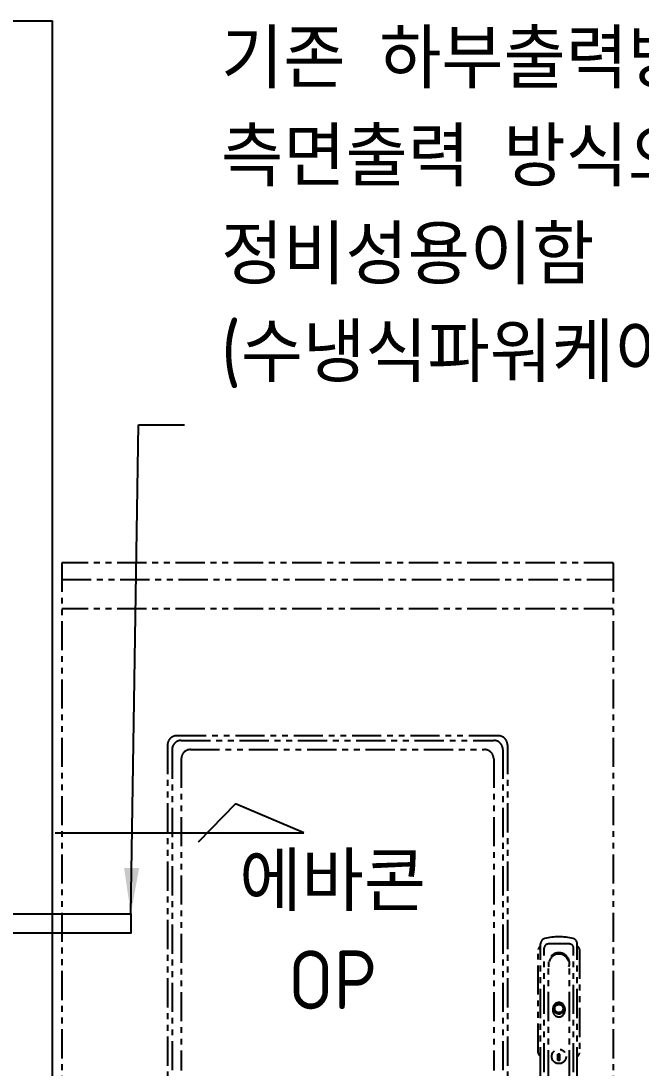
# Model space of a CAD drawing. Header units: millimetres. Extents: x 0 to 37514, y 0 to 8910.
# Drawn here: x 21322 to 21997, y 2719 to 3859 of the extents above; entities that cross this region are included whole.
import ezdxf

# ---------------------------------------------------------------- set-up
doc = ezdxf.new("R2010")
doc.units = ezdxf.units.MM
doc.linetypes.add('PHANTOM', pattern=[63.5, 31.75, -6.35, 6.35, -6.35, 6.35, -6.35])
doc.styles.get("Standard").update_dxf_attribs({"font": 'ISOCP.SHX', "bigfont": 'WHGTXT.SHX'})
doc.dimstyles.new('PS-20', dxfattribs={"dimscale": 20, "dimtxt": 3.2, "dimasz": 2.5, "dimexe": 2, "dimexo": 2.5, "dimgap": 2, "dimtad": 1, "dimtoh": 1, "dimrnd": 0.05, "dimzin": 12, "dimdsep": 46, "dimtxsty": 'Standard', "dimcen": 0, "dimclrt": 2, "dimazin": 3, "dimtfac": 1, "dimtofl": 0, "dimtmove": 0, "dimatfit": 3, "dimfxl": 0, "dimtolj": 1, "dimtzin": 0, "dimarcsym": 0})

# ---------------------------------------------------------------- blocks, each defined once
blk = doc.blocks.new('A$C1C432A67')
at = {"color": 2, "linetype": 'PHANTOM'}
for p, q in [((0, 1520), (0, 770)), ((600, 1520), (0, 1520)), ((600, 1520), (600, 0)), ((0, 1501.7), (600, 1501.7)), ((600, 1470), (0, 1470))]:
    blk.add_line(p, q, dxfattribs=at)
at = {"color": 250, "linetype": 'PHANTOM'}
for p, q in [((474.7, 1331.6), (125, 1331.6)), ((130, 1326.6), (469.7, 1326.6)), ((115, 1321.6), (115, 952.1)), ((120, 1316.6), (120, 957.1)), ((140, 1316.6), (459.7, 1316.6)), ((480, 1316.6), (480, 957.1)), ((485, 1321.6), (485, 952.1)), ((130, 1306.6), (130, 967.1)), ((470, 1306.6), (470, 967.1)), ((518.5, 986.4, -2066.5), (518.5, 1098.8, -2066.5)), ((521, 960.7, -2066.5), (521, 1105, -2066.5)), ((525, 965.2, -2066.5), (525, 1100.4, -2066.5)), ((557, 965.2, -2066.5), (557, 1100.4, -2066.5)), ((561, 960.7, -2066.5), (561, 1105, -2066.5)), ((563.5, 1098.8, -2066.5), (563.5, 986.4, -2066.5)), ((529.6, 957.4, -2066.5), (529.6, 1082.4, -2066.5)), ((552.4, 957.4, -2066.5), (552.4, 1082.4, -2066.5)), ((534.5, 1034.6, -2066.5), (534.5, 1032.1, -2066.5)), ((547.5, 1034.6, -2066.5), (547.5, 1032.1, -2066.5)), ((542.1, 984.8, -2066.5), (539.8, 984.8, -2066.5)), ((539.8, 978.1, -2066.5), (539.8, 984.8, -2066.5)), ((542.1, 978.1, -2066.5), (542.1, 984.8, -2066.5)), ((542.1, 978.1, -2066.5), (539.8, 978.1, -2066.5))]:
    blk.add_line(p, q, dxfattribs=at)
for centre, radius in [((541, 1034.6, -2066.5), 6), ((541, 1034.6, -2066.5), 4.5), ((541, 982.4, -2066.5), 7.8)]:
    blk.add_circle(centre, radius, dxfattribs=at)
for centre, radius, start, end in [((125, 1321.6), 10, 90, 180), ((130, 1316.6), 10, 90, 180), ((470, 1316.6), 10, 0, 90), ((475, 1321.6), 10, 0, 90), ((140, 1306.6), 10, 90, 180), ((460, 1306.6), 10, 0, 90), ((527, 1105, -2066.5), 6, 105.0261, 180), ((541, 1052.8, -2066.5), 60, 74.9739, 105.0261), ((555, 1105, -2066.5), 6, 0, 74.9739), ((522.3, 1098.8, -2066.5), 3.8, 110.0052, 180), ((529.5, 1100.4, -2066.5), 4.5, 92.1573, 180), ((541, 795.2, -2066.5), 310, 87.8427, 92.1573), ((541, 1083.8, -2066.5), 11.5, 341.6664, 198.3336), ((552.5, 1100.4, -2066.5), 4.5, 0, 87.8427), ((559.7, 1098.8, -2066.5), 3.8, 0, 69.9948), ((541, 1083, -2066.5), 11, 16.0332, 164.1307), ((541, 1034.6, -2066.5), 6.5, 0, 180), ((541, 1032.1, -2066.5), 6.5, 180, 0), ((522.3, 986.4, -2066.5), 3.8, 180, 249.9948), ((559.7, 986.4, -2066.5), 3.8, 290.0052, 0)]:
    blk.add_arc(centre, radius, start, end, dxfattribs=at)
at = {"color": 2, "insert": (294.7, 1119.2), "char_height": 64, "attachment_point": 5}
blk.add_mtext('\\A1;에바콘\\POP', dxfattribs=at)
blk = doc.blocks.new('A$C1D9B1766')
at = {"color": 3}
for p in [(-1450, 2100), (-150, 0)]:
    blk.add_line(p, (-150, 2100), dxfattribs=at)
blk = doc.blocks.new('A$C44E02981')
blk.add_blockref('A$C1D9B1766', (150, 10))

msp = doc.modelspace()

# ---------------------------------------------------------------- linework, layer by layer
at = {"color": 1}
for p, q in [((21555.144, 3006.45), (21514.304, 2964.726)), ((21629.459, 2974.936), (21555.144, 3006.45)), ((21358.818, 2974.936), (21629.459, 2974.936))]:
    msp.add_line(p, q, dxfattribs=at)
msp.add_lwpolyline([(21097.201, 2865.746), (21097.201, 2886.708), (21441.225, 2886.708), (21441.225, 2865.746)], close=True, dxfattribs=at)

# ---------------------------------------------------------------- block references
for name, p in [('A$C44E02981', (21356.111, 1749.003)), ('A$C1C432A67', (21366.111, 1749.003))]:
    msp.add_blockref(name, p)

# ---------------------------------------------------------------- texts
at = {"color": 1, "insert": (21539.432, 3459.228), "char_height": 64, "attachment_point": 7}
msp.add_mtext('기존 하부출력방식에서\\P측면출력 방식으로 변경\\P정비성용이함\\P(수냉식파워케이블)', dxfattribs=at)

# ---------------------------------------------------------------- leaders
at = {"color": 1}
msp.add_leader([(21441.225, 2886.708), (21449.432, 3419.228), (21499.432, 3419.228)], dimstyle='PS-20', override={"dimgap": 2, "dimtad": 1}, dxfattribs=at)

doc.saveas('drawing.dxf')
